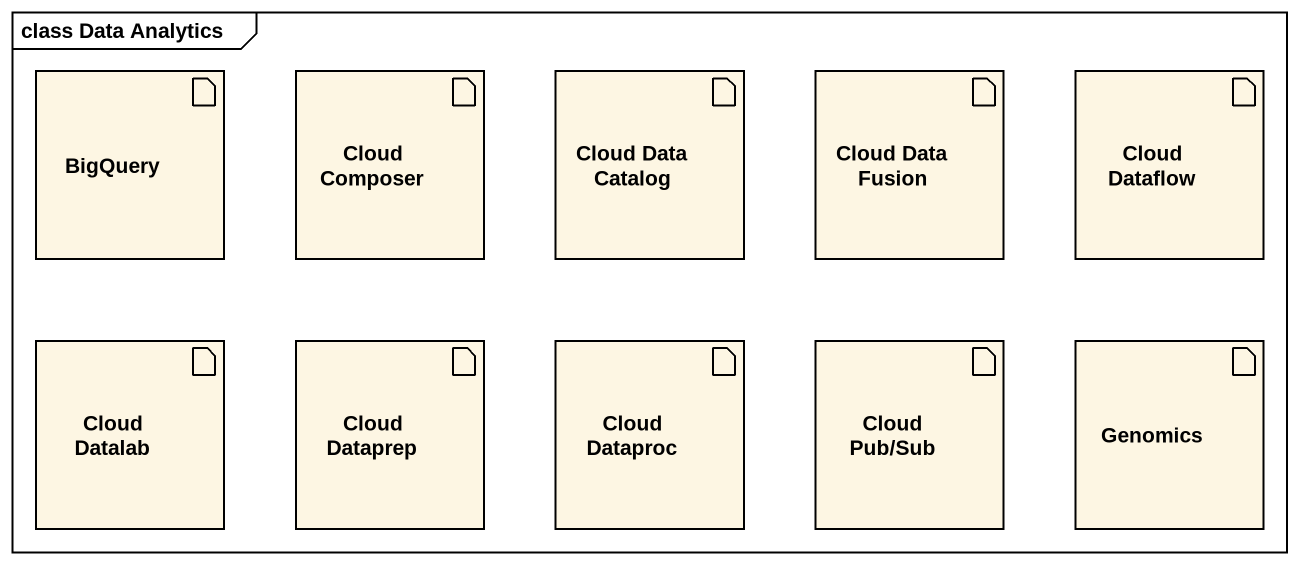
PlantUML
@startuml
mainframe class Data Analytics
artifact BigQuery
artifact "Cloud Composer" as Cloud_Composer
artifact "Cloud Data Catalog" as Cloud_Data_Catalog
artifact "Cloud Data Fusion" as Cloud_Data_Fusion
artifact "Cloud Dataflow" as Cloud_Dataflow
artifact "Cloud Datalab" as Cloud_Datalab
artifact "Cloud Dataprep" as Cloud_Dataprep
artifact "Cloud Dataproc" as Cloud_Dataproc
artifact "Cloud Pub/Sub" as Cloud_Pub_Sub
artifact Genomics
@enduml
